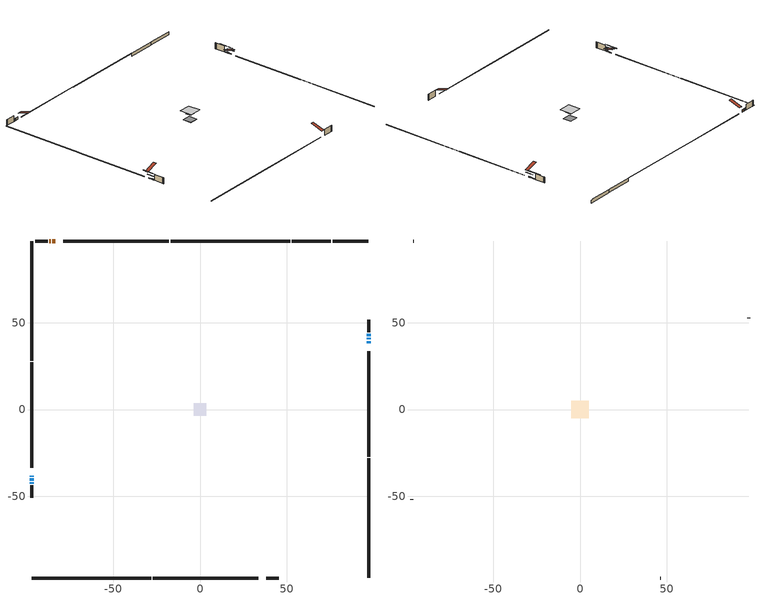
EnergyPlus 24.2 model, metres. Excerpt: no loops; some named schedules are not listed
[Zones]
conditioned space
 floor adiabatic (AdiabaticFloorConstruction): -2.31,-2.31 -2.31,2.31 2.31,2.31 2.31,-2.31 z2.74
 floor foundation (Slab1 construction): -3.44,-3.44 -3.44,3.44 3.44,3.44 3.44,-3.44 z-2.29
 floor foundation (Slab1 construction 1): -3.59,-3.59 -3.59,3.59 3.59,3.59 3.59,-3.59 z-2.29
 wall outside (RimJoist1 construction): 51.89,97.03 -16.95,97.03 / -97.03,-97.03 -28.19,-97.03 / -97.03,97.03 -97.03,28.19 / 97.03,-97.03 97.03,-28.19 z0.3:0.6
 wall outside (RimJoist2 construction): -17.88,97.03 -78.8,97.03 / -27.26,-97.03 33.66,-97.03 / -97.03,27.26 -97.03,-33.66 / 97.03,-27.26 97.03,33.66 z0.3:0.6
 wall outside (AdiabaticWallConstruction 1): -83.25,97.03 -84.97,97.03 / -85.9,97.03 -86.76,97.03 z0.3:2.33
 wall outside (AdiabaticWallConstruction): 97.03,38.12 97.03,39.4 z0.3:0.89; -97.03,-38.11 -97.03,-38.78 / 97.03,42.27 97.03,43.6 z0.3:0.6; -97.03,-39.71 -97.03,-41.04 z0.3:0.91; 97.03,40.32 97.03,41.34 z0.3:0.76; -97.03,-41.97 -97.03,-42.71 z0.3:0.98
 wall outside (Wall1 construction): -87.69,97.03 -94.8,97.03 / 38.12,-97.03 45.23,-97.03 / -97.03,-43.64 -97.03,-50.75 / 97.03,44.53 97.03,51.64 z0.3:5.18
 wall foundation (FoundationWall1 construction): 76.3,97.03,-2.29 76.3,97.03,0.3 94.96,97.03,0.3 94.96,97.03,0.01 97.03,97.03,0.01 97.03,97.03,-2.29
 wall foundation (FoundationWall2 construction): 75.37,97.03 52.82,97.03 z-2.29:0.3
 window (WindowConstruction): 97.03,38.12 97.03,39.4 z0.3:0.89
 window (WindowConstruction 5): -97.03,-38.12 -97.03,-38.78 z0.3:0.6
 window (WindowConstruction 1): -97.03,-39.71 -97.03,-41.04 z0.3:0.91
 window (WindowConstruction 2): 97.03,40.33 97.03,41.34 z0.3:0.76
 window (WindowConstruction 3): -97.03,-41.97 -97.03,-42.71 z0.3:0.97
 window (WindowConstruction 4): 97.03,42.27 97.03,43.6 z0.3:0.6
 door (Door): -83.26,97.03 -84.97,97.03 z0.3:2.33
 door (Door 1): -85.9,97.03 -86.76,97.03 z0.3:2.33
 ceiling adiabatic (AdiabaticFloorConstruction): 2.31,-2.31 2.31,2.31 -2.31,2.31 -2.31,-2.31 z2.74
attic - vented
 floor to conditioned space (Floor1 construction Reversed): -5.06,-5.06 -5.06,5.06 5.06,5.06 5.06,-5.06 z5.18
 wall outside (Wall3 construction): -95.73,97.03 -96.1,97.03 / 46.16,-97.03 46.53,-97.03 / -97.03,-51.68 -97.03,-52.05 / 97.03,52.57 97.03,52.94 z0.3:5.18
 roof outside (Roof1 construction): -82.33,97.03,5.18 -82.33,87.18,8.46 -79.73,87.18,8.46 -79.73,97.03,5.18; 37.19,-97.03,5.18 37.19,-87.18,8.46 34.59,-87.18,8.46 34.59,-97.03,5.18; -97.03,-37.19,5.18 -87.18,-37.19,8.46 -87.18,-34.59,8.46 -97.03,-34.59,5.18; 97.03,37.19,5.18 87.18,37.19,8.46 87.18,34.59,8.46 97.03,34.59,5.18
shading: 97.03,42.04 97.03,35.48 97.44,35.48 97.44,42.04 z3.52; -97.03,-43.86 -97.03,-33.04 -97.44,-33.04 -97.44,-43.86 z5.68; -97.03,-43.68 -97.03,-37.07 -97.44,-37.07 -97.44,-43.68 z3.55; 97.03,41.54 97.03,40.12 97.44,40.12 97.44,41.54 z0.96; -97.03,-42.91 -97.03,-41.77 -97.44,-41.77 -97.44,-42.91 z1.17; 97.03,48.68 97.03,37.19 97.44,37.19 97.44,48.68 z5.68
[Building]
Building 1: Terrain=Suburbs
[Site:Location]
Ottawa Intl AP_ON: Latitude {deg}=45.32; Longitude {deg}=-75.67; Time Zone {hr}=-5; Elevation {m}=115; Keep Site Location Information=Yes
[Site:GroundTemperature:Shallow]
1.18808, -1.19398, -1.38475, -0.254337, 4.28362, 8.80044, 12.7163, 15.1969, 15.4076, 13.3901, 9.57408, 5.19582
[Site:WaterMainsTemperature]
Calculation Method=Schedule; Temperature Schedule=mains temperature schedule
[Material] Roughness=Rough; Thermal Absorptance=0.9
Name | Thickness {m} | Conductivity {W/m-K} | Density {kg/m3} | Specific Heat {J/kg-K} | Solar Absorptance | Visible Absorptance
asphalt or fiberglass shingles | 0.00635 | 0.162714 | 1121.4 | 1465.45 | 0.4 | 0.4
ceiling loosefill ins | 0.169333 | 0.0480833 | 16.02 | 1046.75 | 0.7 | 0.7
ceiling stud and cavity | 0.1397 | 0.0806272 | 65.682 | 1177.47 | 0.7 | 0.7
concrete 4.0 in. | 0.1016 | 1.803125 | 2242.8 | 837.4 | 0.7 | 0.7
concrete 8.0 in. | 0.2032 | 1.803125 | 2242.8 | 837.4 | 0.7 | 0.7
door material | 0.04445 | 0.0639163 | 512.64 | 1214.23 | 0.7 | 0.7
door material 1 | 0.04445 | 0.188738 | 512.64 | 1214.23 | 0.7 | 0.7
exterior vertical ins | 0.0439632 | 0.029427 | 32.04 | 1214.23 | 0.7 | 0.7
floor covering | 0.0127 | 0.0433444 | 54.468 | 1339.84 | 0.6 | 0.6
floor rigid ins; wall rigid ins | 0.512978 | 0.029427 | 32.04 | 1214.23 | 0.7 | 0.7
floor stud and cavity | 0.1397 | 1.75129 | 37.0049 | 1207.88 | 0.7 | 0.7
furniture material conditioned space 1 | 0.1524 | 0.115458 | 640.8 | 1214.23 | 0.6 | 0.6
gypsum board | 0.0127 | 0.160291 | 801 | 837.4 | 0.6 | 0.6
gypsum board 1 | 0.0127 | 0.160291 | 801 | 837.4 | 0.7 | 0.7
osb sheathing 0.5 in. | 0.0127 | 0.115458 | 512.64 | 1214.23 | 0.7 | 0.7
osb sheathing 0.75 in. | 0.01905 | 0.115458 | 512.64 | 1214.23 | 0.7 | 0.7
osb sheathing 2.0 in. | 0.0508 | 0.115458 | 512.64 | 1214.23 | 0.7 | 0.7
rim joist rigid ins | 0.051816 | 0.029427 | 32.04 | 1214.23 | 0.7 | 0.7
rim joist stud and cavity | 0.0508 | 0.0451077 | 125.044 | 1163.47 | 0.6 | 0.6
rim joist stud and cavity 1 | 0.0508 | 0.0401486 | 125.044 | 1163.47 | 0.6 | 0.6
wall stud and cavity | 0.1397 | 0.0902599 | 139.0536 | 1170.24 | 0.7 | 0.7
wall stud and cavity 1 | 0.0889 | 6.9971 | 50.32683 | 1063.81 | 0.6 | 0.6
wall stud and cavity 2 | 0.0889 | 0.380278 | 52.3479 | 1209.89 | 0.7 | 0.7
wall stud and cavity 3 | 0.0889 | 0.391764 | 83.0341 | 1211.67 | 0.7 | 0.7
wood siding | 0.0254 | 0.102417 | 544.68 | 1172.36 | 0.4 | 0.4
wood siding 1 | 0.00254 | 0.102417 | 544.68 | 1172.36 | 0.4 | 0.4
wood siding 2; wood siding 3; wood siding 4 | 0.0254 | 0.102417 | 544.68 | 1172.36 | 0.7 | 0.7
[WindowMaterial:SimpleGlazingSystem]
Name | U-Factor {W/m2-K} | Solar Heat Gain Coefficient
WindowMaterial | 2.748152 | 0.58
WindowMaterial 1 | 2.75042 | 0.58
WindowMaterial 2 | 2.72941 | 0.53
WindowMaterial 3 | 2.7561 | 0.6
WindowMaterial 4 | 2.67945 | 0.43
WindowMaterial 5 | 2.67093 | 0.41
[Construction]
AdiabaticFloorConstruction: floor stud and cavity, floor rigid ins, osb sheathing 0.75 in., floor covering
AdiabaticWallConstruction: wood siding 3, wall rigid ins, wall stud and cavity 2, gypsum board
AdiabaticWallConstruction 1: wood siding 4, wall rigid ins, wall stud and cavity 2, gypsum board
Door: door material
Door 1: door material 1
Floor1 construction Reversed: gypsum board, ceiling stud and cavity, ceiling loosefill ins
FoundationWall1 construction: concrete 8.0 in., gypsum board 1
FoundationWall2 construction: concrete 8.0 in.
furniture construction conditioned space 1: furniture material conditioned space 1
PartitionWallConstruction: gypsum board, wall stud and cavity 3, gypsum board
RimJoist1 construction: wood siding 2, osb sheathing 2.0 in., rim joist stud and cavity
RimJoist2 construction: wood siding 2, rim joist rigid ins, osb sheathing 2.0 in., rim joist stud and cavity 1
Roof1 construction: asphalt or fiberglass shingles
Slab1 construction; Slab1 construction 1: concrete 4.0 in.
Wall1 construction: wood siding, osb sheathing 0.5 in., wall stud and cavity, gypsum board
Wall3 construction: wood siding 1, wall stud and cavity 1
WindowConstruction: WindowMaterial
WindowConstruction 1: WindowMaterial 1
WindowConstruction 2: WindowMaterial 2
WindowConstruction 3: WindowMaterial 3
WindowConstruction 4: WindowMaterial 4
WindowConstruction 5: WindowMaterial 5
[Zone] Multiplier=1; Part of Total Floor Area=Yes
Name | Volume {m3}
attic - vented | 54.5733
conditioned space | 692.7
[Space]
Name | Zone | Volume {m3}
attic - vented 1 | attic - vented | 54.5733
conditioned space 1 | conditioned space | 692.7
[ZoneInfiltration:EffectiveLeakageArea]
infil attic - vented 1: Zone or Space=attic - vented 1; Schedule=Always On Discrete; Effective Air Leakage Area {cm2}=4309.47; Stack Coefficient=0.00056753; Wind Coefficient=1.60959e-05
[ZoneMixing]
whole house fan mix: Zone or Space=attic - vented; Schedule=Always On Continuous; Design Flow Rate Calculation Method=Flow/Zone; Design Flow Rate {m3/s}=0; Source Zone or Space=conditioned space
[SurfaceProperty:ExposedFoundationPerimeter] Exposed Perimeter Calculation Method=TotalExposedPerimeter
Name | Total Exposed Perimeter {m}
Slab1 | 20.726
Slab1 1 | 22.555
[InternalMass] Zone or ZoneList=conditioned space; Space or SpaceList=conditioned space 1
Name | Construction | Surface Area {m2}
furniture mass conditioned space 1 | furniture construction conditioned space 1 | 48.1721
partition wall mass | PartitionWallConstruction | 120.43
[Lights]
interior lighting: Zone or ZoneList or Space or SpaceList=conditioned space 1; Schedule=interior lighting schedule; Design Level Calculation Method=LightingLevel; Lighting Level {W}=343.2; Return Air Fraction=0; Fraction Radiant=0.6; Fraction Visible=0.2; Fraction Replaceable=1
[People]
occupants: Zone or ZoneList or Space or SpaceList=conditioned space 1; Number of People Schedule=occupants schedule; Number of People Calculation Method=People; Number of People=3; Fraction Radiant=0.314171; Sensible Heat Fraction=0.56303; Activity Level Schedule=occupants activity schedule; Carbon Dioxide Generation Rate {m3/s-W}=0; Enable ASHRAE 55 Comfort Warnings=No; Mean Radiant Temperature Calculation Type=EnclosureAveraged
[ElectricEquipment] Zone or ZoneList or Space or SpaceList=conditioned space 1; Design Level Calculation Method=EquipmentLevel
Name | Schedule | Design Level {W} | Fraction Latent | Fraction Radiant | Fraction Lost
clothes dryer | clothes dryer schedule | 140.772 | 0.015 | 0.081 | 0.85
clothes washer | clothes washer schedule | 32.1985 | 0.03 | 0.162 | 0.7
cooking range | cooking range schedule | 215.147 | 0.08 | 0.432 | 0.2
dishwasher | dishwasher schedule | 66.8632 | 0.3 | 0.18 | 0.4
fridge | fridge schedule | 72.9452 | 0 | 0.6 | 0
mech vent house fan | mech vent house fan schedule | 0 | 0 | 0 | 1
mech vent house fan cfis | mech vent house fan cfis schedule | 0 | 0 | 0 | 0
misc plug loads | misc plug loads schedule | 494.7 | 0.045 | 0.513 | 0.1
whole house fan | Always On Discrete | 0 | 0 | 0 | 1
[OtherEquipment] Zone or ZoneList or Space or SpaceList=conditioned space 1; Design Level Calculation Method=EquipmentLevel
Name | Fuel Type | Schedule | Design Level {W} | Fraction Latent | Fraction Radiant | Fraction Lost
clothes dryer 1 | Electricity | clothes dryer schedule | 0 | 0.015 | 0.081 | 0.85
cooking range 1 | Electricity | cooking range schedule | 0 | 0.08 | 0.432 | 0.2
general water use latent | None | general water use schedule | 62.594 | 1 | 0 | 0
general water use sensible | None | general water use schedule | -61.6891 | 0 | 0.6 | 0
mech vent house fan latent load | None | Always On Discrete | 0 | 1 | 0 | 0
mech vent house fan sensible load | None | Always On Discrete | 0 | 0 | 0 | 0
water heater energy adjustment1 | NaturalGas | Always On Discrete | 0.01 | 0 | 0 | 1
[ZoneInfiltration:DesignFlowRate] Zone or ZoneList or Space or SpaceList=conditioned space 1; Schedule=Always On Discrete; Design Flow Rate Calculation Method=Flow/Zone; Design Flow Rate {m3/s}=0
infil flow; natural vent flow; whole house fan flow
[AvailabilityManager:Scheduled]
central ac and furnace airloop Availability Manager: Schedule=Always On Discrete
[Foundation:Kiva] Initial Indoor Air Temperature {C}=18; Wall Height Above Grade {m}=0.300015; Wall Depth Below Slab {m}=0.2032
Name | Custom Block Material Name 1 | Custom Block Depth 1 {m} | Custom Block X Position 1 {m} | Custom Block Z Position 1 {m}
Foundation Kiva 1 | exterior vertical ins | 2.59001 | 0.2159 | 0
Foundation Kiva 2
[Foundation:Kiva:Settings]
Soil Conductivity {W/m-K}=0.849921; Soil Density {kg/m3}=1842.3; Soil Specific Heat {J/kg-K}=418.7; Ground Solar Absorptivity=0.9; Ground Thermal Absorptivity=0.9; Ground Surface Roughness {m}=0.03; Far-Field Width {m}=40; Deep-Ground Boundary Condition=ZeroFlux; Deep-Ground Depth {m}=40; Minimum Cell Dimension {m}=0.2; Maximum Cell Growth Coefficient=3; Simulation Timestep=Timestep
[Exterior:Lights]
exterior lighting: Schedule=exterior lighting schedule; Design Level {W}=75.6
[EnergyManagementSystem:GlobalVariable]
central_ac_and_furnace_airloop_Fan_RTF
infil_program_Qfan
infil_program_Qinf
natural_vent_program_Qnv
natural_vent_program_Qwhf
[EnergyManagementSystem:Sensor]
Name | Output:Variable or Output:Meter Index Key | Output:Variable or Output:Meter
airflow_gain | infil flow | Infiltration Sensible Heat Gain Energy
airflow_gain_1 | natural vent flow | Infiltration Sensible Heat Gain Energy
airflow_gain_2 | whole house fan flow | Infiltration Sensible Heat Gain Energy
airflow_loss | infil flow | Infiltration Sensible Heat Loss Energy
airflow_loss_1 | natural vent flow | Infiltration Sensible Heat Loss Energy
airflow_loss_2 | whole house fan flow | Infiltration Sensible Heat Loss Energy
clg_load_cond |  | Cooling:EnergyTransfer:Zone:CONDITIONED SPACE
clg_sp_s; clg_sp_s_1 | cooling setpoint | Schedule Value
clothes_dryer_exhaust_0_sch_s | clothes dryer exhaust 0 schedule | Schedule Value
cool_season | cooling season schedule | Schedule Value
htg_load_cond |  | Heating:EnergyTransfer:Zone:CONDITIONED SPACE
htg_sp_s; htg_sp_s_1 | heating setpoint | Schedule Value
ig_ee_conv | clothes dryer | Electric Equipment Convective Heating Energy
ig_ee_conv_2 | cooking range | Electric Equipment Convective Heating Energy
ig_ee_conv_4 | fridge | Electric Equipment Convective Heating Energy
ig_ee_conv_5 | misc plug loads | Electric Equipment Convective Heating Energy
ig_ee_conv_6 | whole house fan | Electric Equipment Convective Heating Energy
ig_ee_rad | clothes dryer | Electric Equipment Radiant Heating Energy
ig_ee_rad_2 | cooking range | Electric Equipment Radiant Heating Energy
ig_ee_rad_4 | fridge | Electric Equipment Radiant Heating Energy
ig_ee_rad_5 | misc plug loads | Electric Equipment Radiant Heating Energy
ig_ee_rad_6 | whole house fan | Electric Equipment Radiant Heating Energy
ig_lgt_conv | interior lighting | Lights Convective Heating Energy
ig_lgt_rad | interior lighting | Lights Radiant Heating Energy
ig_lgt_vis | interior lighting | Lights Visible Radiation Heating Energy
ig_oe_conv | clothes dryer 1 | Other Equipment Convective Heating Energy
ig_oe_conv_1 | cooking range 1 | Other Equipment Convective Heating Energy
ig_oe_conv_2 | general water use latent | Other Equipment Convective Heating Energy
ig_oe_conv_3 | general water use sensible | Other Equipment Convective Heating Energy
ig_oe_conv_4 | water heater energy adjustment1 | Other Equipment Convective Heating Energy
ig_oe_rad | clothes dryer 1 | Other Equipment Radiant Heating Energy
ig_oe_rad_1 | cooking range 1 | Other Equipment Radiant Heating Energy
ig_oe_rad_2 | general water use latent | Other Equipment Radiant Heating Energy
ig_oe_rad_3 | general water use sensible | Other Equipment Radiant Heating Energy
ig_oe_rad_4 | water heater energy adjustment1 | Other Equipment Radiant Heating Energy
ig_ppl_conv | occupants | People Convective Heating Energy
ig_ppl_rad | occupants | People Radiant Heating Energy
im_conv | furniture mass conditioned space 1 | Surface Inside Face Convection Heat Gain Energy
im_conv_1 | partition wall mass | Surface Inside Face Convection Heat Gain Energy
im_ig | furniture mass conditioned space 1 | Surface Inside Face Internal Gains Radiation Heat Gain Energy
im_ig_1 | partition wall mass | Surface Inside Face Internal Gains Radiation Heat Gain Energy
im_lgt | furniture mass conditioned space 1 | Surface Inside Face Lights Radiation Heat Gain Energy
im_lgt_1 | partition wall mass | Surface Inside Face Lights Radiation Heat Gain Energy
im_sol | furniture mass conditioned space 1 | Surface Inside Face Solar Radiation Heat Gain Energy
im_sol_1 | partition wall mass | Surface Inside Face Solar Radiation Heat Gain Energy
im_surf | furniture mass conditioned space 1 | Surface Inside Face Net Surface Thermal Radiation Heat Gain Energy
im_surf_1 | partition wall mass | Surface Inside Face Net Surface Thermal Radiation Heat Gain Energy
mv_conv | mech vent house fan | Electric Equipment Convective Heating Energy
mv_conv_1 | mech vent house fan cfis | Electric Equipment Convective Heating Energy
mv_conv_2 | mech vent house fan latent load | Other Equipment Convective Heating Energy
mv_conv_3 | mech vent house fan sensible load | Other Equipment Convective Heating Energy
mv_rad | mech vent house fan | Electric Equipment Radiant Heating Energy
mv_rad_1 | mech vent house fan cfis | Electric Equipment Radiant Heating Energy
mv_rad_2 | mech vent house fan latent load | Other Equipment Radiant Heating Energy
mv_rad_3 | mech vent house fan sensible load | Other Equipment Radiant Heating Energy
natural_vent_s | natural vent schedule | Schedule Value
out_pb_s |  | Site Outdoor Air Barometric Pressure
out_wt_s |  | Site Outdoor Air Humidity Ratio
site_vw_s |  | Site Wind Speed
ss_back_out | Window1 | Surface Window Shortwave from Zone Back Out Window Heat Transfer Rate
ss_back_out_1 | Window12 | Surface Window Shortwave from Zone Back Out Window Heat Transfer Rate
ss_back_out_2 | Window3 | Surface Window Shortwave from Zone Back Out Window Heat Transfer Rate
ss_back_out_3 | Window5 | Surface Window Shortwave from Zone Back Out Window Heat Transfer Rate
ss_back_out_4 | Window7 | Surface Window Shortwave from Zone Back Out Window Heat Transfer Rate
ss_back_out_5 | Window8 | Surface Window Shortwave from Zone Back Out Window Heat Transfer Rate
ss_conv | Door1 | Surface Inside Face Convection Heat Gain Energy
ss_conv_1 | Door3 | Surface Inside Face Convection Heat Gain Energy
ss_conv_2 | Window1 | Surface Inside Face Convection Heat Gain Energy
ss_conv_3 | Window12 | Surface Inside Face Convection Heat Gain Energy
ss_conv_4 | Window3 | Surface Inside Face Convection Heat Gain Energy
ss_conv_5 | Window5 | Surface Inside Face Convection Heat Gain Energy
ss_conv_6 | Window7 | Surface Inside Face Convection Heat Gain Energy
ss_conv_7 | Window8 | Surface Inside Face Convection Heat Gain Energy
ss_ig | Door1 | Surface Inside Face Internal Gains Radiation Heat Gain Energy
ss_ig_1 | Door3 | Surface Inside Face Internal Gains Radiation Heat Gain Energy
ss_ig_2 | Window1 | Surface Inside Face Internal Gains Radiation Heat Gain Energy
ss_ig_3 | Window12 | Surface Inside Face Internal Gains Radiation Heat Gain Energy
ss_ig_4 | Window3 | Surface Inside Face Internal Gains Radiation Heat Gain Energy
ss_ig_5 | Window5 | Surface Inside Face Internal Gains Radiation Heat Gain Energy
ss_ig_6 | Window7 | Surface Inside Face Internal Gains Radiation Heat Gain Energy
ss_ig_7 | Window8 | Surface Inside Face Internal Gains Radiation Heat Gain Energy
ss_lgt | Door1 | Surface Inside Face Lights Radiation Heat Gain Energy
ss_lgt_1 | Door3 | Surface Inside Face Lights Radiation Heat Gain Energy
ss_sol | Door1 | Surface Inside Face Solar Radiation Heat Gain Energy
ss_sol_1 | Door3 | Surface Inside Face Solar Radiation Heat Gain Energy
ss_surf | Door1 | Surface Inside Face Net Surface Thermal Radiation Heat Gain Energy
ss_surf_1 | Door3 | Surface Inside Face Net Surface Thermal Radiation Heat Gain Energy
ss_surf_2 | Window1 | Surface Inside Face Net Surface Thermal Radiation Heat Gain Energy
ss_surf_3 | Window12 | Surface Inside Face Net Surface Thermal Radiation Heat Gain Energy
ss_surf_4 | Window3 | Surface Inside Face Net Surface Thermal Radiation Heat Gain Energy
ss_surf_5 | Window5 | Surface Inside Face Net Surface Thermal Radiation Heat Gain Energy
ss_surf_6 | Window7 | Surface Inside Face Net Surface Thermal Radiation Heat Gain Energy
ss_surf_7 | Window8 | Surface Inside Face Net Surface Thermal Radiation Heat Gain Energy
ss_trans_in | Window1 | Surface Window Transmitted Solar Radiation Rate
ss_trans_in_1 | Window12 | Surface Window Transmitted Solar Radiation Rate
ss_trans_in_2 | Window3 | Surface Window Transmitted Solar Radiation Rate
ss_trans_in_3 | Window5 | Surface Window Transmitted Solar Radiation Rate
ss_trans_in_4 | Window7 | Surface Window Transmitted Solar Radiation Rate
ss_trans_in_5 | Window8 | Surface Window Transmitted Solar Radiation Rate
ss_trans_out | Window1 | Surface Inside Face Initial Transmitted Diffuse Transmitted Out Window Solar Radiation Rate
ss_trans_out_1 | Window12 | Surface Inside Face Initial Transmitted Diffuse Transmitted Out Window Solar Radiation Rate
ss_trans_out_2 | Window3 | Surface Inside Face Initial Transmitted Diffuse Transmitted Out Window Solar Radiation Rate
ss_trans_out_3 | Window5 | Surface Inside Face Initial Transmitted Diffuse Transmitted Out Window Solar Radiation Rate
ss_trans_out_4 | Window7 | Surface Inside Face Initial Transmitted Diffuse Transmitted Out Window Solar Radiation Rate
ss_trans_out_5 | Window8 | Surface Inside Face Initial Transmitted Diffuse Transmitted Out Window Solar Radiation Rate
s_conv | Floor1 | Surface Inside Face Convection Heat Gain Energy
s_conv_1 | FoundationWall1 | Surface Inside Face Convection Heat Gain Energy
s_conv_10 | RimJoist2:180 | Surface Inside Face Convection Heat Gain Energy
s_conv_11 | RimJoist2:270 | Surface Inside Face Convection Heat Gain Energy
s_conv_12 | RimJoist2:90 | Surface Inside Face Convection Heat Gain Energy
s_conv_13 | Slab1 | Surface Inside Face Convection Heat Gain Energy
s_conv_14 | Slab1 1 | Surface Inside Face Convection Heat Gain Energy
s_conv_15 | Wall1:0 | Surface Inside Face Convection Heat Gain Energy
s_conv_16 | Wall1:180 | Surface Inside Face Convection Heat Gain Energy
s_conv_17 | Wall1:270 | Surface Inside Face Convection Heat Gain Energy
s_conv_18 | Wall1:90 | Surface Inside Face Convection Heat Gain Energy
s_conv_2 | FoundationWall2 | Surface Inside Face Convection Heat Gain Energy
s_conv_3 | inferred conditioned ceiling | Surface Inside Face Convection Heat Gain Energy
s_conv_4 | inferred conditioned floor | Surface Inside Face Convection Heat Gain Energy
s_conv_5 | RimJoist1:0 | Surface Inside Face Convection Heat Gain Energy
s_conv_6 | RimJoist1:180 | Surface Inside Face Convection Heat Gain Energy
s_conv_7 | RimJoist1:270 | Surface Inside Face Convection Heat Gain Energy
s_conv_8 | RimJoist1:90 | Surface Inside Face Convection Heat Gain Energy
s_conv_9 | RimJoist2:0 | Surface Inside Face Convection Heat Gain Energy
s_ig | Floor1 | Surface Inside Face Internal Gains Radiation Heat Gain Energy
s_ig_1 | FoundationWall1 | Surface Inside Face Internal Gains Radiation Heat Gain Energy
s_ig_10 | RimJoist2:180 | Surface Inside Face Internal Gains Radiation Heat Gain Energy
s_ig_11 | RimJoist2:270 | Surface Inside Face Internal Gains Radiation Heat Gain Energy
s_ig_12 | RimJoist2:90 | Surface Inside Face Internal Gains Radiation Heat Gain Energy
s_ig_13 | Slab1 | Surface Inside Face Internal Gains Radiation Heat Gain Energy
s_ig_14 | Slab1 1 | Surface Inside Face Internal Gains Radiation Heat Gain Energy
s_ig_15 | Wall1:0 | Surface Inside Face Internal Gains Radiation Heat Gain Energy
s_ig_16 | Wall1:180 | Surface Inside Face Internal Gains Radiation Heat Gain Energy
s_ig_17 | Wall1:270 | Surface Inside Face Internal Gains Radiation Heat Gain Energy
s_ig_18 | Wall1:90 | Surface Inside Face Internal Gains Radiation Heat Gain Energy
s_ig_2 | FoundationWall2 | Surface Inside Face Internal Gains Radiation Heat Gain Energy
s_ig_3 | inferred conditioned ceiling | Surface Inside Face Internal Gains Radiation Heat Gain Energy
s_ig_4 | inferred conditioned floor | Surface Inside Face Internal Gains Radiation Heat Gain Energy
s_ig_5 | RimJoist1:0 | Surface Inside Face Internal Gains Radiation Heat Gain Energy
s_ig_6 | RimJoist1:180 | Surface Inside Face Internal Gains Radiation Heat Gain Energy
s_ig_7 | RimJoist1:270 | Surface Inside Face Internal Gains Radiation Heat Gain Energy
s_ig_8 | RimJoist1:90 | Surface Inside Face Internal Gains Radiation Heat Gain Energy
s_ig_9 | RimJoist2:0 | Surface Inside Face Internal Gains Radiation Heat Gain Energy
s_lgt | Floor1 | Surface Inside Face Lights Radiation Heat Gain Energy
s_lgt_1 | FoundationWall1 | Surface Inside Face Lights Radiation Heat Gain Energy
s_lgt_10 | RimJoist2:180 | Surface Inside Face Lights Radiation Heat Gain Energy
s_lgt_11 | RimJoist2:270 | Surface Inside Face Lights Radiation Heat Gain Energy
s_lgt_12 | RimJoist2:90 | Surface Inside Face Lights Radiation Heat Gain Energy
s_lgt_13 | Slab1 | Surface Inside Face Lights Radiation Heat Gain Energy
s_lgt_14 | Slab1 1 | Surface Inside Face Lights Radiation Heat Gain Energy
s_lgt_15 | Wall1:0 | Surface Inside Face Lights Radiation Heat Gain Energy
s_lgt_16 | Wall1:180 | Surface Inside Face Lights Radiation Heat Gain Energy
s_lgt_17 | Wall1:270 | Surface Inside Face Lights Radiation Heat Gain Energy
s_lgt_18 | Wall1:90 | Surface Inside Face Lights Radiation Heat Gain Energy
s_lgt_2 | FoundationWall2 | Surface Inside Face Lights Radiation Heat Gain Energy
s_lgt_3 | inferred conditioned ceiling | Surface Inside Face Lights Radiation Heat Gain Energy
s_lgt_4 | inferred conditioned floor | Surface Inside Face Lights Radiation Heat Gain Energy
s_lgt_5 | RimJoist1:0 | Surface Inside Face Lights Radiation Heat Gain Energy
s_lgt_6 | RimJoist1:180 | Surface Inside Face Lights Radiation Heat Gain Energy
s_lgt_7 | RimJoist1:270 | Surface Inside Face Lights Radiation Heat Gain Energy
s_lgt_8 | RimJoist1:90 | Surface Inside Face Lights Radiation Heat Gain Energy
s_lgt_9 | RimJoist2:0 | Surface Inside Face Lights Radiation Heat Gain Energy
s_sol | Floor1 | Surface Inside Face Solar Radiation Heat Gain Energy
s_sol_1 | FoundationWall1 | Surface Inside Face Solar Radiation Heat Gain Energy
s_sol_10 | RimJoist2:180 | Surface Inside Face Solar Radiation Heat Gain Energy
s_sol_11 | RimJoist2:270 | Surface Inside Face Solar Radiation Heat Gain Energy
